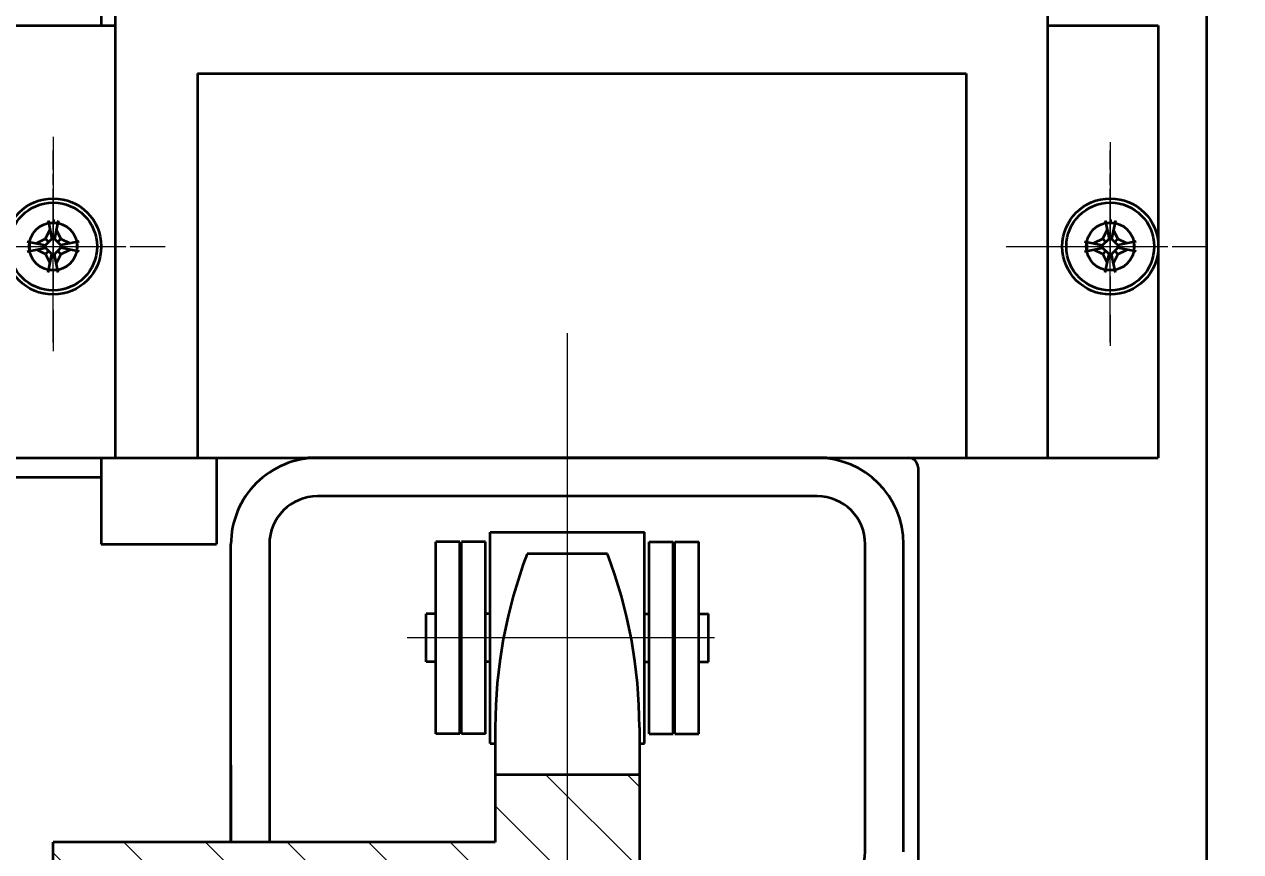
# Model space of a CAD drawing. Header units: millimetres. Extents: x -17820 to 17820, y -12600 to 12600.
# Drawn here: x 8695 to 8821.6, y 5811.9 to 5898 of the extents above; entities that cross this region are included whole.
import ezdxf

# ---------------------------------------------------------------- set-up
doc = ezdxf.new("R2010")
doc.units = ezdxf.units.MM
doc.linetypes.add('点画线', pattern=[18, 12, -2, 2, -2])
doc.layers.get('0').update_dxf_attribs({"lineweight": 35})
for name, color, linetype, lineweight in [('EB0_1_1_1_1_1_1_1_1_1_1_1_1_1_1_1_1_1_1_1_1_1_1_1_1_1_1_1_1_1_1_1_1', 7, 'Continuous', 35), ('中心线层', 1, '点画线', 18), ('剖面线层', 4, 'Continuous', 18), ('尺寸线层', 3, 'Continuous', 18)]:
    doc.layers.add(name, color=color, linetype=linetype, lineweight=lineweight)
doc.styles.add('机械', font='isocp', dxfattribs={"width": 0.667, "bigfont": 'gbcbig.shx'})
doc.dimstyles.new('标准', dxfattribs={"dimscale": 60, "dimtxt": 4, "dimasz": 3, "dimexe": 1, "dimexo": 0, "dimgap": 0.76128, "dimtad": 1, "dimdec": 1, "dimdsep": 46, "dimtxsty": '机械', "dimblk": '_CAXARROW', "dimcen": 0, "dimdle": 4, "dimclrt": 2, "dimaunit": 1, "dimazin": 2, "dimtfac": 0.707107, "dimtdec": 3, "dimtmove": 0, "dimatfit": 3, "dimfxl": 0, "dimfrac": 2, "dimtolj": 1, "dimlwd": 18, "dimarcsym": 0})

# ---------------------------------------------------------------- blocks, each defined once
blk = doc.blocks.new('*X74')
at = {"layer": 'EB0_1_1_1_1_1_1_1_1_1_1_1_1_1_1_1_1_1_1_1_1_1_1_1_1_1_1_1_1_1_1_1_1'}
for radius in [5, 2.75]:
    blk.add_circle((0, 0), radius, dxfattribs=at)
at = {"layer": '中心线层', "color": 1, "linetype": '点画线', "lineweight": 18}
for p, q in [((0, -10), (0, 10)), ((-10, 0), (10, 0))]:
    blk.add_line(p, q, dxfattribs=at)
blk = doc.blocks.new('*X75')
at = {"layer": 'EB0_1_1_1_1_1_1_1_1_1_1_1_1_1_1_1_1_1_1_1_1_1_1_1_1_1_1_1_1_1_1_1_1'}
for p, q in [((-0.5280000000057044, 2.694999999999709), (-0.1309090909126098, 0.7983969557972159)), ((0.5279999999984284, 2.694999999999709), (0.1309090909053339, 0.7983969557972159)), ((-0.7846530233509839, 0.7846530233546218), (-0.3360000000029686, 1.715000000000146)), ((-0.4800000000032014, 2.450000000000728), (0.4799999999959255, 2.450000000000728)), ((0.7846530233509839, 0.7846530233546218), (0.3359999999956926, 1.715000000000146)), ((-2.694999999999709, 0.5280000000020664), (-0.7983969557972159, 0.1309090909089718)), ((-2.44999999999709, 0.4799999999995634), (-2.44999999999709, -0.4799999999995634)), ((-0.7846530233509839, 0.7846530233546218), (-1.715000000003783, 0.3359999999993306)), ((-0.7983969557972159, 0.1309090909089718), (-0.1309090909126098, 0.7983969557972159)), ((-0.7983969557972159, -0.1309090909089718), (-0.7983969557972159, 0.1309090909089718)), ((-0.7846530233509839, 0.7846530233546218), (-0.4646530233585509, 0.4646530233549129)), ((-0.1309090909126098, 0.7983969557972159), (0.1309090909053339, 0.7983969557972159)), ((0.1309090909053339, 0.7983969557972159), (0.7983969557972159, 0.1309090909089718)), ((0.4646530233512749, 0.4646530233549129), (0.7846530233509839, 0.7846530233546218)), ((0.7846530233509839, 0.7846530233546218), (1.714999999996508, 0.3359999999993306)), ((2.694999999999709, 0.5280000000020664), (0.7983969557972159, 0.1309090909089718)), ((0.7983969557972159, 0.1309090909089718), (0.7983969557972159, -0.1309090909089718)), ((2.44999999999709, 0.4799999999995634), (2.44999999999709, -0.4799999999995634)), ((-2.694999999999709, -0.5279999999984284), (-0.7983969557972159, -0.1309090909089718)), ((-0.7846530233509839, -0.7846530233509839), (-1.715000000003783, -0.3359999999993306)), ((-0.1309090909126098, -0.7983969557972159), (-0.7983969557972159, -0.1309090909089718)), ((-0.4646530233585509, -0.4646530233512749), (-0.7846530233509839, -0.7846530233509839)), ((-0.7846530233509839, -0.7846530233509839), (-0.3360000000029686, -1.715000000000146)), ((-0.5280000000057044, -2.694999999999709), (-0.1309090909126098, -0.7983969557972159)), ((0.1309090909053339, -0.7983969557972159), (-0.1309090909126098, -0.7983969557972159)), ((0.1309090909053339, -0.7983969557972159), (0.7983969557972159, -0.1309090909089718)), ((0.5279999999984284, -2.694999999999709), (0.1309090909053339, -0.7983969557972159)), ((0.7846530233509839, -0.7846530233509839), (0.3359999999956926, -1.715000000000146)), ((0.4646530233512749, -0.4646530233512749), (0.7846530233509839, -0.7846530233509839)), ((0.7846530233509839, -0.7846530233509839), (1.714999999996508, -0.3359999999993306)), ((2.694999999999709, -0.5279999999984284), (0.7983969557972159, -0.1309090909089718)), ((0.4799999999959255, -2.450000000000728), (-0.4800000000032014, -2.450000000000728))]:
    blk.add_line(p, q, dxfattribs=at)
blk.add_circle((0, 0), 4.57, dxfattribs=at)
at = {"layer": '中心线层'}
for p, q in [((0, -7.569999999999709), (0, 7.569999999999709)), ((-7.569999999999709, 0), (7.569999999999709, 0))]:
    blk.add_line(p, q, dxfattribs=at)
blk = doc.blocks.new('*X76')
at = {"layer": 'EB0_1_1_1_1_1_1_1_1_1_1_1_1_1_1_1_1_1_1_1_1_1_1_1_1_1_1_1_1_1_1_1_1'}
for radius in [5, 2.75]:
    blk.add_circle((0, 0), radius, dxfattribs=at)
at = {"layer": '中心线层', "color": 1, "linetype": '点画线', "lineweight": 18}
for p, q in [((0, -10), (0, 10)), ((-10, 0), (10, 0))]:
    blk.add_line(p, q, dxfattribs=at)
blk = doc.blocks.new('*X77')
at = {"layer": 'EB0_1_1_1_1_1_1_1_1_1_1_1_1_1_1_1_1_1_1_1_1_1_1_1_1_1_1_1_1_1_1_1_1'}
for p, q in [((-0.5280000000057044, 2.694999999999709), (-0.1309090909126098, 0.7983969557972159)), ((0.5279999999984284, 2.694999999999709), (0.1309090909053339, 0.7983969557972159)), ((-0.7846530233509839, 0.7846530233546218), (-0.3360000000029686, 1.715000000000146)), ((-0.4800000000032014, 2.450000000000728), (0.4799999999959255, 2.450000000000728)), ((0.7846530233509839, 0.7846530233546218), (0.3359999999956926, 1.715000000000146)), ((-2.694999999999709, 0.5280000000020664), (-0.7983969557972159, 0.1309090909089718)), ((-2.44999999999709, 0.4799999999995634), (-2.44999999999709, -0.4799999999995634)), ((-0.7846530233509839, 0.7846530233546218), (-1.714999999996508, 0.3359999999993306)), ((-0.7983969557972159, 0.1309090909089718), (-0.1309090909126098, 0.7983969557972159)), ((-0.7983969557972159, -0.1309090909089718), (-0.7983969557972159, 0.1309090909089718)), ((-0.7846530233509839, 0.7846530233546218), (-0.4646530233585509, 0.4646530233549129)), ((-0.1309090909126098, 0.7983969557972159), (0.1309090909053339, 0.7983969557972159)), ((0.1309090909053339, 0.7983969557972159), (0.7983969557972159, 0.1309090909089718)), ((0.4646530233512749, 0.4646530233549129), (0.7846530233509839, 0.7846530233546218)), ((0.7846530233509839, 0.7846530233546218), (1.714999999996508, 0.3359999999993306)), ((2.694999999999709, 0.5280000000020664), (0.7983969557972159, 0.1309090909089718)), ((0.7983969557972159, 0.1309090909089718), (0.7983969557972159, -0.1309090909089718)), ((2.44999999999709, 0.4799999999995634), (2.44999999999709, -0.4799999999995634)), ((-2.694999999999709, -0.5279999999984284), (-0.7983969557972159, -0.1309090909089718)), ((-0.7846530233509839, -0.7846530233509839), (-1.714999999996508, -0.3359999999993306)), ((-0.1309090909126098, -0.7983969557972159), (-0.7983969557972159, -0.1309090909089718)), ((-0.4646530233585509, -0.4646530233512749), (-0.7846530233509839, -0.7846530233509839)), ((-0.7846530233509839, -0.7846530233509839), (-0.3360000000029686, -1.715000000000146)), ((-0.5280000000057044, -2.694999999999709), (-0.1309090909126098, -0.7983969557972159)), ((0.1309090909053339, -0.7983969557972159), (-0.1309090909126098, -0.7983969557972159)), ((0.1309090909053339, -0.7983969557972159), (0.7983969557972159, -0.1309090909089718)), ((0.5279999999984284, -2.694999999999709), (0.1309090909053339, -0.7983969557972159)), ((0.7846530233509839, -0.7846530233509839), (0.3359999999956926, -1.715000000000146)), ((0.4646530233512749, -0.4646530233512749), (0.7846530233509839, -0.7846530233509839)), ((0.7846530233509839, -0.7846530233509839), (1.714999999996508, -0.3359999999993306)), ((2.694999999999709, -0.5279999999984284), (0.7983969557972159, -0.1309090909089718)), ((0.4799999999959255, -2.450000000000728), (-0.4800000000032014, -2.450000000000728))]:
    blk.add_line(p, q, dxfattribs=at)
blk.add_circle((0, 0), 4.57, dxfattribs=at)
at = {"layer": '中心线层'}
for p, q in [((0, -7.569999999999709), (0, 7.569999999999709)), ((-7.569999999999709, 0), (7.569999999999709, 0))]:
    blk.add_line(p, q, dxfattribs=at)
blk = doc.blocks.new('*X186')
at = {"layer": '尺寸线层', "linetype": 'Continuous', "lineweight": 18}
for points in [[(11014.34105479418, 9122.91767302043), (10991.84105479418, 8942.91767302043), (11036.84105479418, 8942.91767302043)], [(11014.34105479418, 4347.917695473267), (10991.84105479418, 4527.917695473267), (11036.84105479418, 4527.917695473267)]]:
    blk.add_hatch(color=0, dxfattribs=at).paths.add_polyline_path(points, flags=0)
at = {"layer": '尺寸线层', "color": 0, "linetype": 'Continuous'}
for p, q in [((6587.044888056611, 9122.91767302043), (11074.34105479418, 9122.91767302043)), ((8682.044793050241, 4347.917695473267), (11074.34105479418, 4347.917695473267))]:
    blk.add_line(p, q, dxfattribs=at)
at = {"layer": '尺寸线层', "color": 0, "linetype": 'Continuous', "lineweight": 18}
blk.add_line((11014.34105479418, 4347.917695473267), (11014.34105479418, 9122.91767302043), dxfattribs=at)
at = {"layer": '尺寸线层', "color": 2, "insert": (10848.66425479418, 6735.417684746849), "char_height": 240, "width": 919.3165714285715, "attachment_point": 5, "rotation": 90, "line_spacing_factor": 0.9398120375924814, "style": '机械'}
blk.add_mtext('\\T1.1;4775', dxfattribs=at)
blk = doc.blocks.new('_CAXARROW')
blk.add_hatch(color=2).paths.add_polyline_path([(0, 0), (-1, 0.125), (-1, -0.125)], flags=0)
blk = doc.blocks.new('*X192')
at = {"layer": '尺寸线层', "linetype": 'Continuous', "lineweight": 18}
for points in [[(9897.943461583862, 6527.917702625432), (9875.443461583862, 6347.917702625432), (9920.443461583862, 6347.917702625432)], [(9897.943461583862, 4347.917695473281), (9875.443461583862, 4527.917695473281), (9920.443461583862, 4527.917695473281)]]:
    blk.add_hatch(color=0, dxfattribs=at).paths.add_polyline_path(points, flags=0)
at = {"layer": '尺寸线层', "color": 0, "linetype": 'Continuous'}
for p, q in [((8256.219129515623, 6527.917702625432), (9957.943461583862, 6527.917702625432)), ((8157.044769208413, 4347.917695473281), (9957.943461583862, 4347.917695473281))]:
    blk.add_line(p, q, dxfattribs=at)
at = {"layer": '尺寸线层', "color": 0, "linetype": 'Continuous', "lineweight": 18}
blk.add_line((9897.943461583862, 4347.917695473281), (9897.943461583862, 6527.917702625432), dxfattribs=at)
at = {"layer": '尺寸线层', "color": 2, "insert": (9732.266661583863, 5437.917699549356), "char_height": 240, "width": 873.5794285714292, "attachment_point": 5, "rotation": 90, "line_spacing_factor": 0.9398120375924814, "style": '机械'}
blk.add_mtext('\\T1.1;2180', dxfattribs=at)
blk = doc.blocks.new('*X203')
at = {"layer": '尺寸线层', "linetype": 'Continuous', "lineweight": 18}
for points in [[(6075.544911341531, 9740.274669552007), (6255.544911341531, 9717.774669552007), (6255.544911341531, 9762.774669552007)], [(9180.544878123146, 9740.274669552007), (9000.544878123146, 9717.774669552007), (9000.544878123146, 9762.774669552007)]]:
    blk.add_hatch(color=0, dxfattribs=at).paths.add_polyline_path(points, flags=0)
at = {"layer": '尺寸线层', "color": 0, "linetype": 'Continuous'}
for p, q in [((6075.544911341531, 5567.917650173547), (6075.544911341531, 9800.274669552007)), ((9180.544878123146, 6254.417626093274), (9180.544878123146, 9800.274669552007))]:
    blk.add_line(p, q, dxfattribs=at)
at = {"layer": '尺寸线层', "color": 0, "linetype": 'Continuous', "lineweight": 18}
blk.add_line((9180.544878123146, 9740.274669552007), (6075.544911341531, 9740.274669552007), dxfattribs=at)
at = {"layer": '尺寸线层', "color": 2, "insert": (7628.044894232342, 9905.951469552005), "char_height": 240, "width": 827.842285714285, "attachment_point": 5, "line_spacing_factor": 0.9398120375924814, "style": '机械'}
blk.add_mtext('\\T1.1;3105', dxfattribs=at)

msp = doc.modelspace()

# ---------------------------------------------------------------- hatches: boundary and pattern name
at = {"layer": '剖面线层', "linetype": 'Continuous', "lineweight": 18}
h = msp.add_hatch(dxfattribs=at)
h.set_pattern_fill('无图案', color=256, scale=6, angle=135, style=0, pattern_type=0)
h.set_pattern_definition([(135, (0, 0), (-4.242640687119286, -4.242640687119285), [])])
edge = h.paths.add_edge_path(flags=0)
edge.add_line((8744.044900534485, 5715.917675207499), (8751.544900534485, 5715.917675207499))
edge.add_line((8744.044900534485, 5722.917675207499), (8744.044900534485, 5715.917675207499))
edge.add_line((8698.044900534485, 5722.917675207499), (8744.044900534485, 5722.917675207499))
edge.add_line((8698.044900534485, 5727.917675207499), (8698.044900534485, 5722.917675207499))
edge.add_line((8700.344900534488, 5727.917675207499), (8698.044900534485, 5727.917675207499))
edge.add_line((8700.344900534488, 5726.167675207499), (8700.344900534488, 5727.917675207499))
edge.add_line((8703.044900534485, 5726.167675207499), (8700.344900534488, 5726.167675207499))
edge.add_line((8703.044900534485, 5727.917675207499), (8703.044900534485, 5726.167675207499))
edge.add_line((8705.044900534485, 5727.917675207499), (8703.044900534485, 5727.917675207499))
edge.add_line((8712.044900534485, 5727.917675207499), (8705.044900534485, 5727.917675207499))
edge.add_line((8719.044900534922, 5727.917675207499), (8712.044900534485, 5727.917675207499))
edge.add_line((8729.044900534485, 5727.917675207499), (8719.044900534922, 5727.917675207499))
edge.add_line((8736.044900534485, 5727.917675207499), (8729.044900534485, 5727.917675207499))
edge.add_line((8743.044900534922, 5727.917675207499), (8736.044900534485, 5727.917675207499))
edge.add_line((8745.044900534485, 5727.917675207499), (8743.044900534922, 5727.917675207499))
edge.add_line((8745.044900534485, 5729.917675207052), (8745.044900534485, 5727.917675207499))
edge.add_line((8745.044900534485, 5734.917675207499), (8745.044900534485, 5729.917675207052))
edge.add_line((8746.044900534485, 5734.917675207499), (8745.044900534485, 5734.917675207499))
edge.add_line((8746.044900534485, 5742.917675207499), (8746.044900534485, 5734.917675207499))
edge.add_line((8751.544900534485, 5742.917675207499), (8746.044900534485, 5742.917675207499))
edge.add_line((8751.544900534485, 5715.917675207499), (8751.544900534485, 5742.917675207499))
edge.add_line((8751.544900534485, 5715.917675207499), (8759.044900534485, 5715.917675207499))
edge.add_line((8751.544900534485, 5742.917675207499), (8751.544900534485, 5715.917675207499))
edge.add_line((8759.044900534485, 5742.917675207499), (8751.544900534485, 5742.917675207499))
edge.add_line((8759.044900534485, 5715.917675207499), (8759.044900534485, 5742.917675207499))
edge = h.paths.add_edge_path(flags=0)
edge.add_line((8746.044900534485, 5792.917675207499), (8751.544900534485, 5792.917675207499))
edge.add_line((8746.044900534485, 5800.917675207499), (8746.044900534485, 5792.917675207499))
edge.add_line((8745.044900534485, 5800.917675207499), (8746.044900534485, 5800.917675207499))
edge.add_line((8745.044900534485, 5805.917675207648), (8745.044900534485, 5800.917675207499))
edge.add_line((8745.044900534485, 5807.917675207499), (8745.044900534485, 5805.917675207648))
edge.add_line((8743.04490053463, 5807.917675207499), (8745.044900534485, 5807.917675207499))
edge.add_line((8736.044900534485, 5807.917675207499), (8743.04490053463, 5807.917675207499))
edge.add_line((8729.044900534776, 5807.917675207499), (8736.044900534485, 5807.917675207499))
edge.add_line((8719.04490053463, 5807.917675207499), (8729.044900534776, 5807.917675207499))
edge.add_line((8712.044900534485, 5807.917675207499), (8719.04490053463, 5807.917675207499))
edge.add_line((8705.044900534776, 5807.917675207499), (8712.044900534485, 5807.917675207499))
edge.add_line((8703.044900534485, 5807.917675207499), (8705.044900534776, 5807.917675207499))
edge.add_line((8703.044900534485, 5809.667675207499), (8703.044900534485, 5807.917675207499))
edge.add_line((8700.344900534488, 5809.667675207499), (8703.044900534485, 5809.667675207499))
edge.add_line((8700.344900534488, 5807.917675207499), (8700.344900534488, 5809.667675207499))
edge.add_line((8698.044900534485, 5807.917675207499), (8700.344900534488, 5807.917675207499))
edge.add_line((8698.044900534485, 5812.917675207499), (8698.044900534485, 5807.917675207499))
edge.add_line((8744.044900534485, 5812.917675207499), (8698.044900534485, 5812.917675207499))
edge.add_line((8744.044900534485, 5819.917675207499), (8744.044900534485, 5812.917675207499))
edge.add_line((8751.544900534485, 5819.917675207499), (8744.044900534485, 5819.917675207499))
edge.add_line((8751.544900534485, 5810.55303774452), (8751.544900534485, 5819.917675207499))
edge.add_line((8751.544900534485, 5792.917675207499), (8751.544900534485, 5810.55303774452))
edge.add_line((8751.544900534485, 5792.917675207499), (8759.044900534485, 5792.917675207499))
edge.add_line((8751.544900534485, 5819.917675207499), (8751.544900534485, 5792.917675207499))
edge.add_line((8759.044900534485, 5819.917675207499), (8751.544900534485, 5819.917675207499))
edge.add_line((8759.044900534485, 5792.917675207499), (8759.044900534485, 5819.917675207499))

# ---------------------------------------------------------------- linework, layer by layer
at = {"layer": 'EB0_1_1_1_1_1_1_1_1_1_1_1_1_1_1_1_1_1_1_1_1_1_1_1_1_1_1_1_1_1_1_1_1'}
for p, q in [((8704.544900534136, 5852.919716864183), (8704.544900534136, 5947.919716864212)), ((8801.544900534136, 5852.919716864183), (8801.544900534136, 5947.919716864212)), ((8703.044900534136, 5898.919716864212), (8703.044900534136, 5897.919716864212)), ((8818.044900534136, 5898.919716864212), (8818.044900534136, 5748.919716864212)), ((8693.044900534136, 5897.919716864212), (8704.544900534136, 5897.919716864212)), ((8801.544900534136, 5897.919716864212), (8813.044900534136, 5897.919716864212)), ((8713.044900534136, 5892.919716864212), (8713.044900534136, 5852.919716864212)), ((8713.044900534136, 5892.919716864212), (8793.044900534136, 5892.919716864212)), ((8793.044900534136, 5892.919716864212), (8793.044900534136, 5852.919716864212)), ((8693.04490053418, 5852.919716864212), (8813.044900534136, 5852.919716864212)), ((8703.044900534136, 5852.919716864212), (8703.044900534136, 5843.919716864212)), ((8715.044900534136, 5852.919716864212), (8787.044900534413, 5852.919716864212)), ((8715.044900534136, 5852.919716864212), (8715.044900534136, 5843.919716864212)), ((8788.044900534136, 5851.919716864885), (8788.044900534136, 5800.91971686411)), ((8688.044900534063, 5850.919716864212), (8703.044900534136, 5850.919716864212)), ((8703.044900534136, 5843.919716864212), (8715.044900534136, 5843.919716864212))]:
    msp.add_line(p, q, dxfattribs=at)
at = {"layer": 'EB0_1_1_1_1_1_1_1_1_1_1_1_1_1_1_1_1_1_1_1_1_1_1_1_1_1_1_1_1_1_1_1_1', "linetype": 'Continuous', "lineweight": 35}
for p, q in [((8778.54490053434, 5852.919716864212), (8724.54490053431, 5852.919716864212)), ((8777.544900534282, 5852.919716864212), (8725.544900534747, 5852.919716864212)), ((8777.544900534573, 5848.919716864212), (8725.544900534456, 5848.919716864212)), ((8743.523615973594, 5845.190512448679), (8759.566185095377, 5845.190512448661)), ((8743.523615973594, 5823.190512448763), (8743.523615973594, 5845.190512448661)), ((8759.566185095377, 5823.190512448763), (8759.566185095377, 5845.190512448661)), ((8716.544900534485, 5812.917675207499), (8716.544900534485, 5843.919716863568)), ((8720.544900534485, 5843.919716864274), (8720.544900534485, 5812.917675207499)), ((8740.358471011132, 5844.190512448658), (8737.858471011132, 5844.190512448658)), ((8737.858471011132, 5824.190512448658), (8737.858471011132, 5844.190512448658)), ((8740.358471011132, 5824.190512448658), (8740.358471011132, 5844.190512448658)), ((8743.023615973594, 5844.190512448658), (8740.523615973594, 5844.190512448658)), ((8740.523615973594, 5824.190512448658), (8740.523615973594, 5844.190512448658)), ((8743.023615973594, 5824.190512448658), (8743.023615973594, 5844.190512448658)), ((8760.066185095377, 5824.190512448658), (8760.066185095377, 5844.190512448658)), ((8760.066185095377, 5844.190512448658), (8762.566185095377, 5844.190512448658)), ((8762.566185095377, 5824.190512448658), (8762.566185095377, 5844.190512448658)), ((8762.731330057839, 5824.190512448658), (8762.731330057839, 5844.190512448658)), ((8762.731330057839, 5844.190512448658), (8765.231330057839, 5844.190512448658)), ((8765.231330057839, 5824.190512448658), (8765.231330057839, 5844.190512448658)), ((8782.544900534485, 5811.919716864063), (8782.544900534485, 5843.919716864434)), ((8786.544900534485, 5811.919716864478), (8786.544900534485, 5843.919716863736)), ((8755.724150534486, 5842.917675207499), (8747.365650534484, 5842.917675207499)), ((8755.724150534486, 5842.917675207499), (8747.365650534484, 5842.917675207499)), ((8736.858471011132, 5831.690512448658), (8736.858471011132, 5836.690512448658)), ((8737.858471011132, 5836.690512448658), (8736.858471011132, 5836.690512448658)), ((8740.523615973594, 5836.690512448658), (8740.358471011132, 5836.690512448658)), ((8743.523615973594, 5836.690512448658), (8743.023615973594, 5836.690512448658)), ((8759.566185095377, 5836.690512448658), (8760.066185095377, 5836.690512448658)), ((8762.566185095377, 5836.690512448658), (8762.731330057839, 5836.690512448658)), ((8765.231330057839, 5836.690512448658), (8766.231330057839, 5836.690512448658)), ((8766.231330057839, 5831.690512448658), (8766.231330057839, 5836.690512448658)), ((8737.858471011132, 5831.690512448658), (8736.858471011132, 5831.690512448658)), ((8740.523615973594, 5831.690512448658), (8740.358471011132, 5831.690512448658)), ((8743.523615973594, 5831.690512448658), (8743.023615973594, 5831.690512448658)), ((8759.566185095377, 5831.690512448658), (8760.066185095377, 5831.690512448658)), ((8762.566185095377, 5831.690512448658), (8762.731330057839, 5831.690512448658)), ((8765.231330057839, 5831.690512448658), (8766.231330057839, 5831.690512448658)), ((8740.358471011132, 5824.190512448658), (8737.858471011132, 5824.190512448658)), ((8743.023615973594, 5824.190512448658), (8740.523615973594, 5824.190512448658)), ((8744.044900534485, 5824.852213172208), (8744.044900534485, 5812.917675207499)), ((8759.044900534485, 5824.852214445548), (8759.044900534485, 5710.983133098521)), ((8760.066185095377, 5824.190512448658), (8762.566185095377, 5824.190512448658)), ((8762.731330057839, 5824.190512448658), (8765.231330057839, 5824.190512448658)), ((8743.523615973594, 5823.190512448636), (8744.044900534485, 5823.190512448636)), ((8759.044900534485, 5823.190512448654), (8759.566185095377, 5823.190512448654)), ((8716.544900534485, 5820.917675207503), (8716.544900534485, 5812.917675207499)), ((8759.044900534485, 5819.917675207499), (8744.044900534485, 5819.917675207499)), ((8698.044900534485, 5722.917675207459), (8698.044900534485, 5812.917675207499)), ((8744.044900534485, 5812.917675207499), (8698.044900534485, 5812.917675207499))]:
    msp.add_line(p, q, dxfattribs=at)
at = {"layer": 'EB0_1_1_1_1_1_1_1_1_1_1_1_1_1_1_1_1_1_1_1_1_1_1_1_1_1_1_1_1_1_1_1_1', "color": 7, "linetype": 'Continuous', "lineweight": 35}
msp.add_line((8755.724150534486, 5842.917675207499), (8747.365650534484, 5842.917675207499), dxfattribs=at)
msp.add_line((8755.724150534486, 5842.917675207499), (8747.365650534484, 5842.917675207499), dxfattribs=at)
at = {"layer": 'EB0_1_1_1_1_1_1_1_1_1_1_1_1_1_1_1_1_1_1_1_1_1_1_1_1_1_1_1_1_1_1_1_1', "linetype": 'Continuous', "lineweight": 35}
for centre, radius, start, end in [((8725.544900534936, 5843.919716863757), 9.000000000456566, 90.00000000125064, 180.0000000812919), ((8777.544900534136, 5843.919716863874), 9.000000000338332, 5.790023099904368e-12, 90), ((8725.544900534442, 5843.919716864256), 4.999999999959982, 89.99999999979156, 179.9999999874936), ((8777.544900534645, 5843.919716864372), 4.999999999839929, 0, 90), ((8794.844900534488, 5824.852215915314), 50.79999999999981, 159.1685967711271, 180.0000009683164), ((8708.244900534482, 5824.852215915314), 50.79999999999929, 359.9999987925829, 20.83140298977101), ((8777.544900534704, 5811.919716863976), 4.999999999778083, 270.0000000010422, 6.774327027443441e-08)]:
    msp.add_arc(centre, radius, start, end, dxfattribs=at)
at = {"layer": 'EB0_1_1_1_1_1_1_1_1_1_1_1_1_1_1_1_1_1_1_1_1_1_1_1_1_1_1_1_1_1_1_1_1'}
msp.add_arc((8787.044900534616, 5851.919716864689), 0.9999999995270628, 0, 90, dxfattribs=at)
at = {"layer": '中心线层', "linetype": '点画线', "lineweight": 18}
for p, q in [((8751.544900534485, 5865.906124896242), (8751.544900534485, 5790.417675207499)), ((8751.544900534485, 5855.04179466706), (8751.544900534485, 5677.481609109326)), ((8751.544900534485, 5855.04179466706), (8751.544900534485, 5677.481609109326))]:
    msp.add_line(p, q, dxfattribs=at)
at = {"layer": '中心线层', "linetype": 'Continuous', "lineweight": 18}
msp.add_line((8766.847845016033, 5834.190512448658), (8734.874212938113, 5834.190512448658), dxfattribs=at)

# ---------------------------------------------------------------- wipeouts: each hides what was drawn before it
for points in [[(8698.04490053414, 5869.919716864297), (8698.306580315355, 5869.926569190523), (8698.567542850476, 5869.947107387455), (8698.827072859342, 5869.98127516132), (8699.084458988229, 5870.028978860627), (8699.33899575965, 5870.09008773285), (8699.589985506014, 5870.164434282821), (8699.836740281864, 5870.25181473181), (8700.078583749517, 5870.351989576083), (8700.314853032838, 5870.464684243354), (8700.544900534138, 5870.589589845374), (8700.768095709214, 5870.726364024569), (8700.9838267956, 5870.874631892422), (8701.191502489388, 5871.0339870570115), (8701.390553565934, 5871.203992736909), (8701.580434440071, 5871.384182958364), (8701.760624661525, 5871.574063832501), (8701.930630341425, 5871.773114909048), (8702.089985506012, 5871.9807906028345), (8702.238253373866, 5872.196521689221), (8702.375027553062, 5872.419716864297), (8702.49993315508, 5872.6497643655985), (8702.612627822351, 5872.886033648917), (8702.712802666623, 5873.127877116569), (8702.800183115614, 5873.374631892421), (8702.874529665583, 5873.625621638783), (8702.935638537807, 5873.8801584102075), (8702.983342237116, 5874.137544539095), (8703.017510010981, 5874.397074547957), (8703.038048207913, 5874.658037083082), (8703.04490053414, 5874.919716864296), (8693.044900534138, 5874.919716864296), (8693.051752860367, 5874.658037083082), (8693.072291057299, 5874.397074547957), (8693.106458831164, 5874.137544539095), (8693.154162530469, 5873.8801584102075), (8693.215271402692, 5873.625621638783), (8693.289617952662, 5873.374631892421), (8693.376998401653, 5873.127877116569), (8693.477173245925, 5872.886033648917), (8693.589867913199, 5872.6497643655985), (8693.714773515218, 5872.419716864297), (8693.85154769441, 5872.196521689221), (8693.999815562263, 5871.9807906028345), (8694.159170726853, 5871.773114909048), (8694.32917640675, 5871.574063832501), (8694.509366628205, 5871.384182958364), (8694.699247502345, 5871.203992736909), (8694.898298578888, 5871.0339870570115), (8695.105974272676, 5870.874631892422), (8695.321705359065, 5870.726364024569), (8695.544900534138, 5870.589589845374), (8695.774948035441, 5870.464684243354), (8696.011217318759, 5870.351989576083), (8696.253060786412, 5870.25181473181), (8696.499815562263, 5870.164434282821), (8696.750805308626, 5870.09008773285), (8697.00534208005, 5870.028978860627), (8697.262728208938, 5869.98127516132), (8697.5222582178, 5869.947107387455), (8697.783220752925, 5869.926569190523), (8698.04490053414, 5869.919716864296), (8698.044900534143, 5879.919716864298), (8697.783220752925, 5879.912864538069), (8697.5222582178, 5879.892326341137), (8697.262728208938, 5879.858158567272), (8697.00534208005, 5879.810454867966), (8696.750805308626, 5879.749345995742), (8696.499815562263, 5879.674999445771), (8696.253060786412, 5879.587618996782), (8696.011217318759, 5879.48744415251), (8695.774948035441, 5879.374749485238), (8695.544900534138, 5879.249843883218), (8695.321705359065, 5879.113069704023), (8695.105974272676, 5878.96480183617), (8694.898298578888, 5878.805446671581), (8694.699247502345, 5878.635440991683), (8694.509366628205, 5878.455250770228), (8694.32917640675, 5878.26536989609), (8694.159170726853, 5878.066318819545), (8693.999815562263, 5877.858643125758), (8693.85154769441, 5877.642912039371), (8693.714773515218, 5877.419716864296), (8693.589867913199, 5877.189669362994), (8693.477173245925, 5876.953400079676), (8693.376998401653, 5876.711556612024), (8693.289617952662, 5876.46480183617), (8693.215271402692, 5876.213812089809), (8693.154162530469, 5875.959275318385), (8693.106458831164, 5875.701889189498), (8693.072291057299, 5875.442359180634), (8693.051752860367, 5875.18139664551), (8693.044900534138, 5874.919716864296), (8703.04490053414, 5874.919716864296), (8703.038048207913, 5875.18139664551), (8703.017510010981, 5875.4423591806335), (8702.983342237116, 5875.701889189498), (8702.935638537807, 5875.959275318385), (8702.874529665583, 5876.213812089808), (8702.800183115614, 5876.46480183617), (8702.712802666623, 5876.711556612022), (8702.612627822351, 5876.953400079676), (8702.49993315508, 5877.189669362994), (8702.375027553062, 5877.419716864296), (8702.238253373866, 5877.6429120393705), (8702.089985506012, 5877.858643125758), (8701.930630341425, 5878.066318819545), (8701.760624661525, 5878.26536989609), (8701.580434440071, 5878.455250770228), (8701.390553565934, 5878.635440991682), (8701.191502489388, 5878.805446671581), (8700.9838267956, 5878.96480183617), (8700.768095709214, 5879.113069704023), (8700.544900534138, 5879.249843883218), (8700.314853032838, 5879.374749485238), (8700.078583749517, 5879.48744415251), (8699.836740281864, 5879.587618996782), (8699.589985506014, 5879.674999445771), (8699.33899575965, 5879.749345995742), (8699.084458988229, 5879.810454867966), (8698.827072859342, 5879.858158567272), (8698.567542850476, 5879.892326341137), (8698.306580315355, 5879.912864538069)], [(8808.04490053414, 5869.919716864296), (8808.306580315353, 5869.926569190523), (8808.567542850475, 5869.947107387455), (8808.827072859338, 5869.98127516132), (8809.084458988227, 5870.028978860626), (8809.33899575965, 5870.0900877328495), (8809.58998550601, 5870.1644342828195), (8809.836740281862, 5870.251814731809), (8810.078583749515, 5870.351989576082), (8810.314853032834, 5870.464684243354), (8810.544900534138, 5870.589589845373), (8810.76809570921, 5870.726364024569), (8810.9838267956, 5870.87463189242), (8811.191502489388, 5871.033987057011), (8811.39055356593, 5871.203992736908), (8811.580434440071, 5871.3841829583625), (8811.760624661525, 5871.5740638325005), (8811.930630341421, 5871.773114909046), (8812.08998550601, 5871.980790602833), (8812.238253373864, 5872.1965216892195), (8812.375027553058, 5872.419716864295), (8812.499933155077, 5872.6497643655985), (8812.612627822351, 5872.886033648916), (8812.712802666621, 5873.127877116569), (8812.800183115613, 5873.37463189242), (8812.874529665583, 5873.625621638783), (8812.935638537807, 5873.880158410207), (8812.983342237112, 5874.137544539094), (8813.017510010977, 5874.397074547956), (8813.038048207909, 5874.658037083081), (8813.044900534138, 5874.919716864295), (8803.044900534138, 5874.919716864295), (8803.051752860365, 5874.658037083081), (8803.072291057295, 5874.397074547956), (8803.106458831162, 5874.137544539094), (8803.154162530469, 5873.880158410207), (8803.215271402692, 5873.625621638783), (8803.28961795266, 5873.37463189242), (8803.37699840165, 5873.127877116569), (8803.477173245925, 5872.886033648916), (8803.589867913195, 5872.6497643655985), (8803.714773515214, 5872.419716864295), (8803.851547694409, 5872.1965216892195), (8803.999815562262, 5871.980790602833), (8804.159170726853, 5871.773114909046), (8804.32917640675, 5871.5740638325005), (8804.509366628205, 5871.3841829583625), (8804.699247502342, 5871.203992736908), (8804.898298578888, 5871.033987057011), (8805.105974272674, 5870.87463189242), (8805.321705359062, 5870.726364024569), (8805.544900534138, 5870.589589845373), (8805.774948035438, 5870.464684243354), (8806.011217318757, 5870.351989576082), (8806.25306078641, 5870.251814731809), (8806.499815562262, 5870.1644342828195), (8806.750805308626, 5870.0900877328495), (8807.005342080047, 5870.028978860626), (8807.262728208934, 5869.98127516132), (8807.522258217798, 5869.947107387455), (8807.783220752923, 5869.926569190523), (8808.044900534138, 5869.919716864295), (8808.044900534138, 5879.919716864295), (8807.783220752923, 5879.912864538068), (8807.522258217798, 5879.892326341136), (8807.262728208934, 5879.858158567271), (8807.005342080047, 5879.810454867964), (8806.750805308626, 5879.74934599574), (8806.499815562262, 5879.674999445771), (8806.25306078641, 5879.587618996782), (8806.011217318757, 5879.487444152508), (8805.774948035438, 5879.374749485237), (8805.544900534138, 5879.249843883217), (8805.321705359062, 5879.113069704022), (8805.105974272674, 5878.9648018361695), (8804.898298578888, 5878.805446671579), (8804.699247502342, 5878.635440991682), (8804.509366628205, 5878.455250770228), (8804.32917640675, 5878.265369896089), (8804.159170726853, 5878.066318819545), (8803.999815562262, 5877.858643125758), (8803.851547694409, 5877.642912039371), (8803.714773515214, 5877.419716864295), (8803.589867913195, 5877.189669362992), (8803.477173245925, 5876.953400079674), (8803.37699840165, 5876.711556612022), (8803.28961795266, 5876.4648018361695), (8803.215271402692, 5876.213812089808), (8803.154162530469, 5875.959275318384), (8803.106458831162, 5875.701889189497), (8803.072291057295, 5875.4423591806335), (8803.051752860365, 5875.18139664551), (8803.044900534138, 5874.919716864295), (8813.044900534138, 5874.919716864295), (8813.038048207909, 5875.18139664551), (8813.017510010977, 5875.442359180633), (8812.983342237112, 5875.701889189497), (8812.935638537807, 5875.959275318384), (8812.874529665583, 5876.213812089807), (8812.800183115613, 5876.4648018361695), (8812.712802666621, 5876.711556612021), (8812.612627822351, 5876.953400079674), (8812.499933155079, 5877.189669362992), (8812.375027553058, 5877.419716864295), (8812.238253373864, 5877.64291203937), (8812.08998550601, 5877.858643125758), (8811.930630341421, 5878.066318819545), (8811.760624661525, 5878.2653698960885), (8811.580434440071, 5878.455250770228), (8811.39055356593, 5878.635440991682), (8811.191502489388, 5878.805446671579), (8810.9838267956, 5878.9648018361695), (8810.768095709214, 5879.113069704022), (8810.544900534138, 5879.249843883217), (8810.314853032834, 5879.374749485237), (8810.078583749515, 5879.487444152508), (8809.836740281862, 5879.587618996782), (8809.58998550601, 5879.674999445771), (8809.33899575965, 5879.74934599574), (8809.084458988227, 5879.810454867964), (8808.827072859338, 5879.858158567271), (8808.567542850475, 5879.892326341136), (8808.306580315353, 5879.912864538068)]]:
    msp.add_wipeout(points).dxf.layer = 'EB0_1_1_1_1_1_1_1_1_1_1_1_1_1_1_1_1_1_1_1_1_1_1_1_1_1_1_1_1_1_1_1_1'

# ---------------------------------------------------------------- next in the draw order: block references
at = {"layer": 'EB0_1_1_1_1_1_1_1_1_1_1_1_1_1_1_1_1_1_1_1_1_1_1_1_1_1_1_1_1_1_1_1_1'}
for name, p in [('*X74', (8698.044900534136, 5874.919716864296)), ('*X76', (8808.044900534136, 5874.919716864296))]:
    msp.add_blockref(name, p, dxfattribs=at)

# ---------------------------------------------------------------- next in the draw order: wipeouts: each hides what was drawn before it
for points in [[(8698.044900534138, 5870.349716864297), (8698.284075854166, 5870.355979890467), (8698.52259561127, 5870.374751802463), (8698.75980603937, 5870.405981147777), (8698.995056961174, 5870.449582328943), (8699.227703570255, 5870.505435838155), (8699.45710819843, 5870.573388584827), (8699.682642063559, 5870.653254315204), (8699.903686992993, 5870.74481412287), (8700.119637117947, 5870.847817048755), (8700.329900534136, 5870.961980769001), (8700.533900924154, 5871.086992368786), (8700.731079137113, 5871.222509200003), (8700.920894721234, 5871.3681598204375), (8701.102827405197, 5871.523545011864), (8701.276378524159, 5871.688238874273), (8701.441072386568, 5871.861789993236), (8701.596457577994, 5872.043722677199), (8701.74210819843, 5872.233538261319), (8701.877625029647, 5872.430716474277), (8702.002636629431, 5872.634716864297), (8702.116800349677, 5872.844980280486), (8702.219803275562, 5873.06093040544), (8702.311363083229, 5873.281975334875), (8702.391228813605, 5873.5075092000025), (8702.459181560278, 5873.736913828177), (8702.51503506949, 5873.969560437259), (8702.558636250656, 5874.204811359063), (8702.58986559597, 5874.442021787163), (8702.608637507965, 5874.680541544266), (8702.614900534136, 5874.919716864296), (8693.474900534136, 5874.919716864296), (8693.481163560307, 5874.680541544266), (8693.499935472302, 5874.442021787163), (8693.531164817616, 5874.204811359063), (8693.574765998783, 5873.969560437259), (8693.630619507994, 5873.736913828177), (8693.698572254667, 5873.5075092000025), (8693.778437985044, 5873.281975334875), (8693.86999779271, 5873.06093040544), (8693.973000718595, 5872.844980280486), (8694.08716443884, 5872.634716864297), (8694.212176038625, 5872.430716474277), (8694.347692869842, 5872.233538261319), (8694.493343490278, 5872.043722677199), (8694.648728681705, 5871.861789993236), (8694.813422544114, 5871.688238874273), (8694.986973663075, 5871.523545011864), (8695.168906347039, 5871.3681598204375), (8695.35872193116, 5871.222509200003), (8695.555900144118, 5871.086992368786), (8695.759900534136, 5870.961980769001), (8695.970163950326, 5870.847817048755), (8696.186114075279, 5870.74481412287), (8696.407159004713, 5870.653254315204), (8696.632692869842, 5870.573388584827), (8696.862097498017, 5870.505435838155), (8697.094744107098, 5870.449582328943), (8697.329995028902, 5870.405981147777), (8697.567205457002, 5870.374751802463), (8697.805725214106, 5870.355979890467), (8698.044900534136, 5870.349716864296), (8698.04490053414, 5879.489716864297), (8697.805725214106, 5879.483453838125), (8697.567205457002, 5879.46468192613), (8697.329995028902, 5879.433452580815), (8697.094744107098, 5879.38985139965), (8696.862097498017, 5879.333997890438), (8696.632692869842, 5879.266045143766), (8696.407159004713, 5879.186179413388), (8696.186114075279, 5879.094619605723), (8695.970163950326, 5878.991616679837), (8695.759900534136, 5878.877452959591), (8695.555900144118, 5878.752441359807), (8695.35872193116, 5878.616924528589), (8695.168906347039, 5878.471273908154), (8694.986973663075, 5878.315888716728), (8694.813422544114, 5878.151194854318), (8694.648728681705, 5877.977643735356), (8694.493343490278, 5877.7957110513935), (8694.347692869842, 5877.605895467273), (8694.212176038625, 5877.408717254315), (8694.08716443884, 5877.204716864296), (8693.973000718595, 5876.994453448106), (8693.86999779271, 5876.778503323153), (8693.778437985044, 5876.557458393718), (8693.698572254667, 5876.33192452859), (8693.630619507994, 5876.102519900415), (8693.574765998783, 5875.8698732913335), (8693.531164817616, 5875.63462236953), (8693.499935472302, 5875.397411941429), (8693.481163560307, 5875.158892184327), (8693.474900534136, 5874.919716864296), (8702.614900534136, 5874.919716864296), (8702.608637507965, 5875.158892184327), (8702.58986559597, 5875.397411941429), (8702.558636250656, 5875.634622369529), (8702.51503506949, 5875.8698732913335), (8702.459181560278, 5876.102519900415), (8702.391228813605, 5876.33192452859), (8702.311363083229, 5876.557458393718), (8702.219803275562, 5876.778503323153), (8702.116800349677, 5876.994453448106), (8702.002636629431, 5877.204716864296), (8701.877625029647, 5877.408717254314), (8701.74210819843, 5877.605895467273), (8701.596457577994, 5877.7957110513935), (8701.441072386568, 5877.977643735356), (8701.276378524159, 5878.151194854318), (8701.102827405197, 5878.315888716728), (8700.920894721234, 5878.471273908154), (8700.731079137113, 5878.616924528589), (8700.533900924154, 5878.752441359807), (8700.329900534136, 5878.87745295959), (8700.119637117947, 5878.991616679837), (8699.903686992993, 5879.094619605722), (8699.682642063559, 5879.186179413388), (8699.45710819843, 5879.266045143766), (8699.227703570255, 5879.333997890438), (8698.995056961174, 5879.38985139965), (8698.75980603937, 5879.433452580815), (8698.52259561127, 5879.46468192613), (8698.284075854166, 5879.483453838125)], [(8808.04490053414, 5870.349716864298), (8808.284075854166, 5870.355979890469), (8808.522595611272, 5870.374751802464), (8808.759806039372, 5870.405981147778), (8808.995056961174, 5870.4495823289435), (8809.227703570255, 5870.505435838156), (8809.45710819843, 5870.573388584828), (8809.68264206356, 5870.653254315205), (8809.903686992993, 5870.744814122871), (8810.119637117949, 5870.847817048757), (8810.329900534138, 5870.9619807690015), (8810.533900924154, 5871.086992368787), (8810.731079137113, 5871.222509200004), (8810.920894721234, 5871.368159820439), (8811.102827405197, 5871.523545011865), (8811.276378524159, 5871.688238874275), (8811.44107238657, 5871.861789993238), (8811.596457577994, 5872.0437226772), (8811.74210819843, 5872.233538261321), (8811.877625029647, 5872.430716474279), (8812.002636629431, 5872.634716864297), (8812.116800349677, 5872.844980280487), (8812.219803275564, 5873.0609304054415), (8812.311363083229, 5873.281975334875), (8812.391228813605, 5873.507509200004), (8812.45918156028, 5873.736913828179), (8812.51503506949, 5873.969560437261), (8812.558636250656, 5874.204811359063), (8812.589865595972, 5874.442021787164), (8812.608637507965, 5874.680541544268), (8812.614900534138, 5874.919716864297), (8803.474900534138, 5874.919716864296), (8803.481163560307, 5874.680541544268), (8803.499935472304, 5874.442021787164), (8803.531164817616, 5874.204811359063), (8803.574765998785, 5873.969560437261), (8803.630619507996, 5873.736913828179), (8803.698572254669, 5873.507509200004), (8803.778437985044, 5873.281975334875), (8803.86999779271, 5873.0609304054415), (8803.973000718595, 5872.844980280487), (8804.087164438843, 5872.634716864297), (8804.212176038625, 5872.430716474279), (8804.347692869842, 5872.233538261321), (8804.493343490278, 5872.0437226772), (8804.648728681706, 5871.861789993238), (8804.813422544114, 5871.688238874275), (8804.986973663075, 5871.523545011865), (8805.168906347039, 5871.368159820439), (8805.35872193116, 5871.222509200004), (8805.555900144118, 5871.086992368787), (8805.759900534138, 5870.9619807690015), (8805.970163950326, 5870.847817048757), (8806.186114075279, 5870.744814122871), (8806.407159004715, 5870.653254315205), (8806.632692869842, 5870.573388584828), (8806.862097498017, 5870.505435838156), (8807.094744107098, 5870.4495823289435), (8807.329995028904, 5870.405981147778), (8807.567205457004, 5870.374751802464), (8807.805725214106, 5870.355979890469), (8808.044900534138, 5870.349716864297), (8808.044900534138, 5879.4897168642965), (8807.805725214106, 5879.4834538381265), (8807.567205457004, 5879.46468192613), (8807.329995028904, 5879.433452580817), (8807.094744107098, 5879.38985139965), (8806.862097498017, 5879.333997890438), (8806.632692869842, 5879.266045143766), (8806.407159004715, 5879.18617941339), (8806.186114075279, 5879.094619605725), (8805.970163950326, 5878.9916166798375), (8805.759900534138, 5878.877452959593), (8805.555900144118, 5878.7524413598085), (8805.35872193116, 5878.616924528591), (8805.168906347039, 5878.471273908156), (8804.986973663075, 5878.315888716728), (8804.813422544114, 5878.151194854319), (8804.648728681706, 5877.977643735358), (8804.493343490278, 5877.795711051395), (8804.347692869842, 5877.605895467274), (8804.212176038625, 5877.408717254317), (8804.087164438843, 5877.204716864297), (8803.973000718595, 5876.9944534481065), (8803.86999779271, 5876.778503323154), (8803.778437985044, 5876.557458393719), (8803.698572254669, 5876.331924528591), (8803.630619507996, 5876.102519900416), (8803.574765998785, 5875.869873291334), (8803.531164817616, 5875.634622369531), (8803.499935472304, 5875.39741194143), (8803.481163560307, 5875.158892184328), (8803.474900534138, 5874.919716864297), (8812.614900534138, 5874.919716864297), (8812.608637507965, 5875.158892184328), (8812.589865595972, 5875.39741194143), (8812.558636250656, 5875.63462236953), (8812.51503506949, 5875.869873291334), (8812.45918156028, 5876.102519900416), (8812.391228813605, 5876.331924528591), (8812.311363083229, 5876.557458393719), (8812.219803275564, 5876.778503323154), (8812.116800349677, 5876.9944534481065), (8812.002636629431, 5877.204716864297), (8811.877625029647, 5877.408717254316), (8811.74210819843, 5877.605895467273), (8811.596457577994, 5877.795711051395), (8811.44107238657, 5877.977643735358), (8811.276378524159, 5878.151194854319), (8811.102827405197, 5878.315888716728), (8810.920894721234, 5878.471273908156), (8810.731079137113, 5878.616924528591), (8810.533900924154, 5878.7524413598085), (8810.329900534138, 5878.877452959592), (8810.119637117949, 5878.9916166798375), (8809.903686992993, 5879.094619605723), (8809.68264206356, 5879.18617941339), (8809.45710819843, 5879.266045143766), (8809.227703570255, 5879.333997890438), (8808.995056961174, 5879.38985139965), (8808.759806039372, 5879.433452580817), (8808.522595611272, 5879.46468192613), (8808.284075854166, 5879.4834538381265)]]:
    msp.add_wipeout(points).dxf.layer = 'EB0_1_1_1_1_1_1_1_1_1_1_1_1_1_1_1_1_1_1_1_1_1_1_1_1_1_1_1_1_1_1_1_1'

# ---------------------------------------------------------------- next in the draw order: linework, layer by layer
msp.add_line((8813.044900534136, 5897.919716864212), (8813.044900534136, 5852.919716864212), dxfattribs=at)
for centre in [(8698.044900534136, 5874.919716864296), (8808.044900534136, 5874.919716864296)]:
    msp.add_circle(centre, 2.5, dxfattribs=at)
at = {"layer": '中心线层'}
for p, q in [((8698.044900534136, 5886.338256312501), (8698.044900534136, 5864.033453398492)), ((8808.044900534136, 5885.79423672923), (8808.044900534136, 5864.577472981763)), ((8689.237145426465, 5874.919716864296), (8709.704001325692, 5874.919716864296)), ((8797.222163654384, 5874.919716864296), (8818.081112533313, 5874.919716864296))]:
    msp.add_line(p, q, dxfattribs=at)

# ---------------------------------------------------------------- next in the draw order: block references
at = {"layer": 'EB0_1_1_1_1_1_1_1_1_1_1_1_1_1_1_1_1_1_1_1_1_1_1_1_1_1_1_1_1_1_1_1_1'}
for name, p in [('*X75', (8698.044900534136, 5874.919716864296)), ('*X77', (8808.044900534136, 5874.919716864296))]:
    msp.add_blockref(name, p, dxfattribs=at)

# ---------------------------------------------------------------- next in the draw order: dimensions: what is measured, and where the dimension line sits
at = {"layer": '尺寸线层'}
dim = msp.add_linear_dim(base=(6075.544911341531, 9740.274669552007), p1=(9180.544878123146, 6254.417626093274), p2=(6075.544911341531, 5567.917650173547), dimstyle='标准', override={"dimsah": 1, "dimtfill": 1, "dimtzin": 8}, dxfattribs=at)
dim.commit()
dim.dimension.update_dxf_attribs({"geometry": '*X203', "text_midpoint": (7628.044894732338, 9740.274669552007)})
for base, p1, p2, override, picture, middle in [((11014.34105479418, 9122.91767302043), (8682.044793050241, 4347.917695473267), (6587.044888056611, 9122.91767302043), {"dimsah": 1, "dimtfac": 1, "dimtfill": 1, "dimtzin": 8}, '*X186', (11014.34105479418, 6735.417684246849)), ((9897.943461583862, 6527.917702625432), (8157.044769208413, 4347.917695473281), (8256.219129515623, 6527.917702625432), {"dimsah": 1, "dimtfill": 1, "dimtzin": 8}, '*X192', (9897.943461583862, 5437.917699049356))]:
    dim = msp.add_linear_dim(base=base, p1=p1, p2=p2, angle=90, dimstyle='标准', override=override, dxfattribs=at)
    dim.commit()
    dim.dimension.update_dxf_attribs({"geometry": picture, "text_midpoint": middle})

doc.saveas('drawing.dxf')
